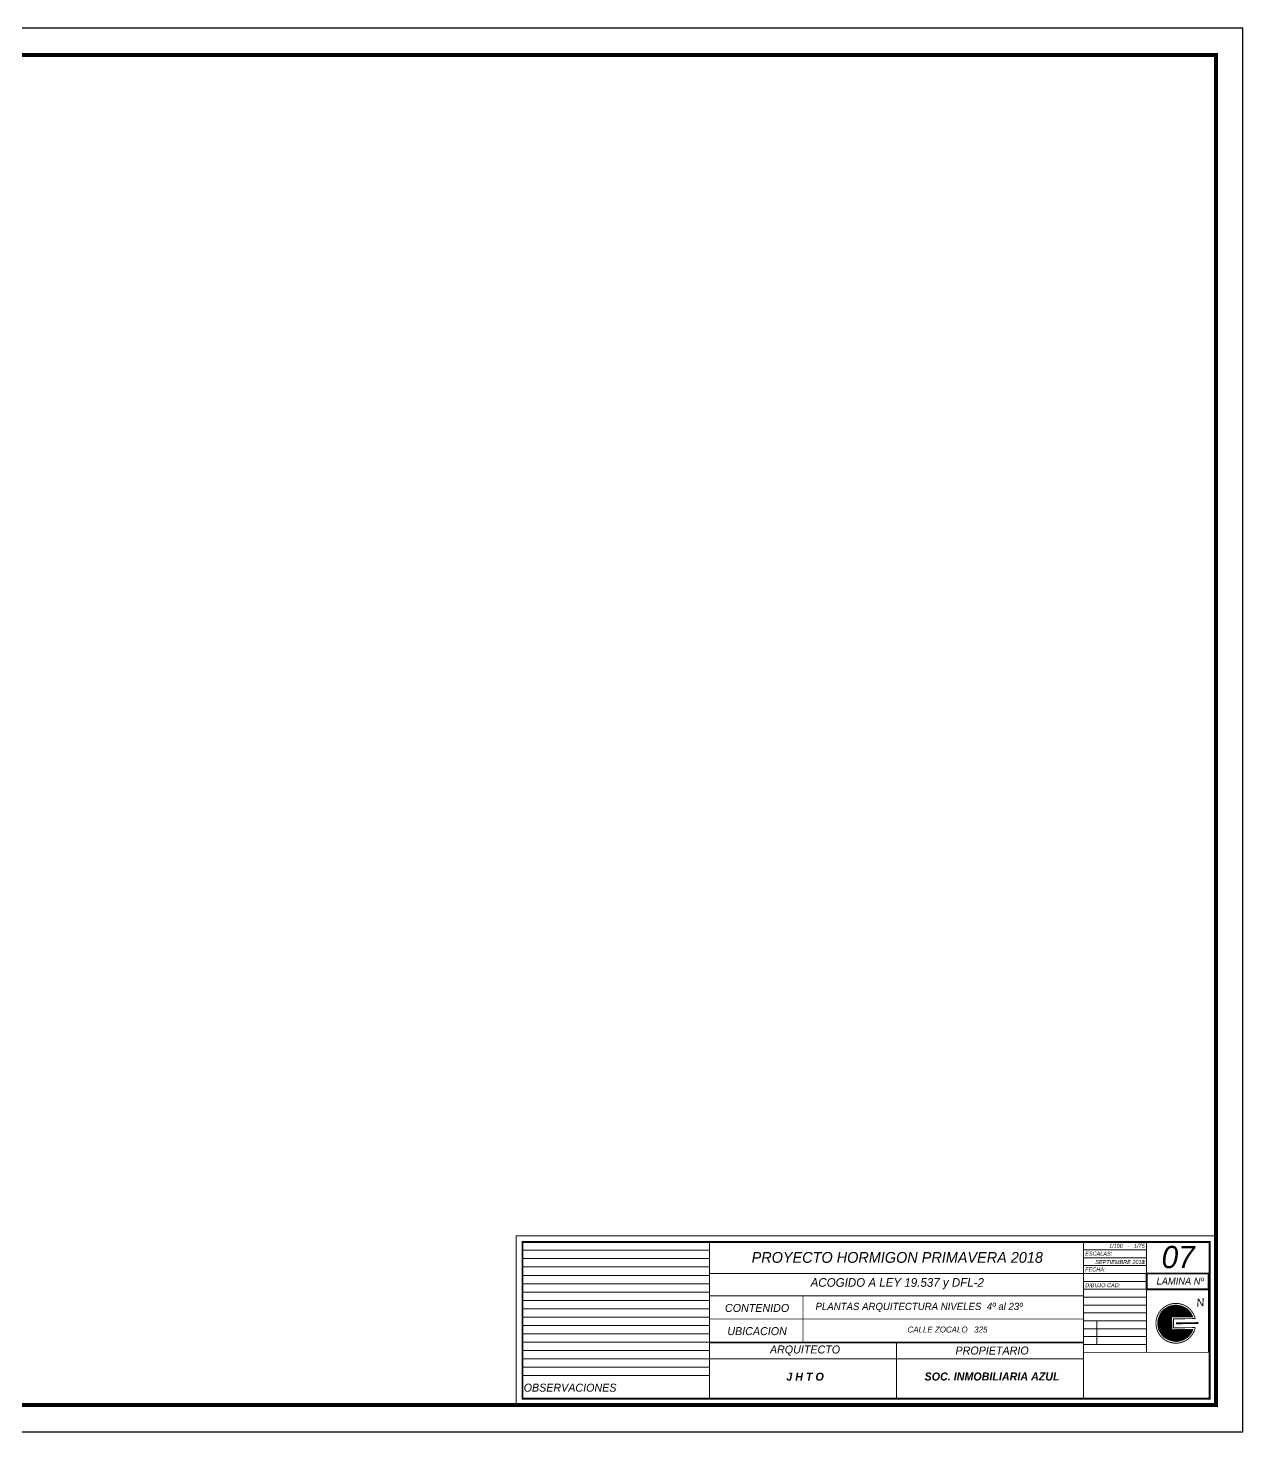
# Model space of a CAD drawing. Header units: millimetres. Extents: x 1217 to 2428, y 234 to 644.
# Drawn here: x 2383.5 to 2428.5, y 512.4 to 564.4 of the extents above; entities that cross this region are included whole.
import ezdxf

# ---------------------------------------------------------------- set-up
doc = ezdxf.new("R2010")
doc.units = ezdxf.units.MM
doc.layers.get('0').update_dxf_attribs({"lineweight": 5})
doc.layers.add('0.1', color=251, linetype='Continuous')
doc.styles.get("Standard").update_dxf_attribs({"font": 'arial.ttf'})

msp = doc.modelspace()

# ---------------------------------------------------------------- hatches: boundary and pattern name
h = msp.add_hatch()
h.set_pattern_fill('ANSI31', color=256, scale=0.003706, angle=702.803715, style=0)
h.set_pattern_definition([(45.600571, (2294.421321, 342.118993), (0.0084065229, -0.00823211136), [])])
h.paths.add_polyline_path([(2426.60075, 516.70593), (2425.82004, 516.69774), (2425.82497, 516.22716), (2426.60568, 516.23534, -5.50396518)])

# ---------------------------------------------------------------- linework, layer by layer
for p, q in [((2408.70012, 519.4772, 0), (2401.77238, 519.4772, 0)), ((2408.70012, 519.168, 0), (2401.77238, 519.168, 0)), ((2408.70012, 517.10348, 0), (2408.70012, 519.4772, 0)), ((2408.70012, 519.4772, 0), (2424.89237, 519.4772, 0)), ((2424.89237, 517.72461, 0), (2424.89237, 519.4772, 0)), ((2424.89237, 519.4772, 0), (2427.22915, 519.4772, 0)), ((2427.22915, 515.38783, 0), (2427.22915, 519.4772, 0)), ((2408.70012, 518.8588, 0), (2401.77238, 518.8588, 0)), ((2408.70012, 518.5496, 0), (2401.77238, 518.5496, 0)), ((2408.70012, 518.81914, 0), (2408.70012, 515.38783, 0)), ((2422.55559, 518.893, 0), (2424.89237, 518.893, 0)), ((2422.55559, 518.6009, 0), (2424.89237, 518.6009, 0)), ((2408.70012, 518.2404, 0), (2401.77238, 518.2404, 0)), ((2408.70012, 517.9312, 0), (2401.77238, 517.9312, 0)), ((2422.55559, 518.30881, 0), (2424.89237, 518.30881, 0)), ((2422.55559, 518.01671, 0), (2424.89237, 518.01671, 0)), ((2424.89237, 518.30881, 0), (2427.22915, 518.30881, 0)), ((2408.70012, 517.622, 0), (2401.77238, 517.622, 0)), ((2422.55559, 517.72461, 0), (2424.89237, 517.72461, 0)), ((2422.55559, 517.43251, 0), (2424.89237, 517.43251, 0)), ((2424.89237, 515.38783, 0), (2424.89237, 517.72461, 0)), ((2424.89237, 517.72461, 0), (2427.22915, 517.72461, 0)), ((2408.70012, 517.3128, 0), (2401.77238, 517.3128, 0)), ((2408.70012, 517.0036, 0), (2401.77238, 517.0036, 0)), ((2408.70012, 517.0036, 0), (2401.77238, 517.0036, 0)), ((2408.70012, 515.38783, 0), (2408.70012, 517.10348, 0)), ((2408.70012, 517.10348, 0), (2408.70012, 513.67218, 0)), ((2422.55559, 517.14042, 0), (2424.89237, 517.14042, 0)), ((2427.22915, 513.67218, 0), (2427.22915, 517.10348, 0)), ((2408.70012, 516.6944, 0), (2401.77238, 516.6944, 0)), ((2408.70012, 516.3852, 0), (2401.77238, 516.3852, 0)), ((2422.55559, 516.84832, 0), (2424.89237, 516.84832, 0)), ((2422.55559, 516.55622, 0), (2424.89237, 516.55622, 0)), ((2423.0467, 515.67993, 0), (2423.0467, 516.55622, 0)), ((2408.70012, 516.076, 0), (2401.77238, 516.076, 0)), ((2422.55559, 516.26413, 0), (2424.89237, 516.26413, 0)), ((2422.55559, 515.97203, 0), (2424.89237, 515.97203, 0)), ((2408.70012, 515.7668, 0), (2401.77238, 515.7668, 0)), ((2408.70012, 515.45761, 0), (2401.77238, 515.45761, 0)), ((2411.68277, 515.7668, 0), (2408.70012, 515.7668, 0)), ((2411.68277, 515.7668, 0), (2422.55559, 515.7668, 0)), ((2422.55559, 515.67993, 0), (2424.89237, 515.67993, 0)), ((2408.70012, 515.14841, 0), (2401.77238, 515.14841, 0)), ((2408.70012, 514.83921, 0), (2401.77238, 514.83921, 0)), ((2422.55559, 515.15113, 0), (2415.62785, 515.15113, 0)), ((2408.70012, 514.53001, 0), (2401.77238, 514.53001, 0)), ((2408.70012, 514.53001, 0), (2401.77238, 514.53001, 0)), ((2408.70012, 513.67218, 0), (2427.22915, 513.67218, 0)), ((2422.55559, 513.67218, 0), (2408.70012, 513.67218, 0))]:
    msp.add_line(p, q)
at = {"elevation": 0}
for points in [[(2401.54076, 513.44057), (2427.46076, 513.44057), (2427.46076, 519.70881), (2401.54076, 519.70881)], [(2422.55559, 518.6009), (2424.89237, 518.6009), (2424.89237, 519.1851), (2422.55559, 519.1851)], [(2422.55559, 518.01671), (2424.89237, 518.01671), (2424.89237, 518.6009), (2422.55559, 518.6009)]]:
    msp.add_lwpolyline(points, close=True, dxfattribs=at)
for points, const_width in [([(2401.77238, 513.67218), (2427.22915, 513.67218), (2427.22915, 519.4772), (2401.77238, 519.4772)], 0.06863), ([(2408.70012, 513.67218), (2401.77238, 513.67218), (2401.77238, 519.4772), (2408.70012, 519.4772)], 0.03431), ([(2401.77238, 514.53001), (2408.70012, 514.53001), (2408.70012, 519.4772), (2401.77238, 519.4772)], 0.03431), ([(2408.70012, 518.30881), (2422.55559, 518.30881), (2422.55559, 519.4772), (2408.70012, 519.4772)], 0.03431), ([(2422.55559, 518.893), (2424.89237, 518.893), (2424.89237, 519.4772), (2422.55559, 519.4772)], 0.03431), ([(2422.55559, 518.30881), (2424.89237, 518.30881), (2424.89237, 518.893), (2422.55559, 518.893)], 0.03431), ([(2424.89237, 517.72461), (2427.1858, 517.72461), (2427.1858, 518.30881), (2424.89237, 518.30881)], 0.06863), ([(2408.70012, 516.62463), (2412.16398, 516.62463), (2412.16398, 517.48246), (2408.70012, 517.48246)], 0.03431), ([(2408.70012, 515.7668), (2412.16398, 515.7668), (2412.16398, 517.48246), (2408.70012, 517.48246)], 0.03431), ([(2422.55559, 516.55622), (2424.89237, 516.55622), (2424.89237, 517.72461), (2422.55559, 517.72461)], 0.03431), ([(2424.89237, 515.38783), (2427.1858, 515.38783), (2427.1858, 517.72461), (2424.89237, 517.72461)], 0.03431), ([(2408.70012, 515.7668), (2412.16398, 515.7668), (2412.16398, 516.62463), (2408.70012, 516.62463)], 0.03431), ([(2422.55559, 515.38783), (2427.22915, 515.38783), (2427.22915, 513.67218), (2422.55559, 513.67218)], 0.03431), ([(2422.55559, 513.67218), (2427.22915, 513.67218), (2427.22915, 515.38783), (2422.55559, 515.38783)], 0.03431), ([(2408.70012, 513.67218), (2422.55559, 513.67218), (2422.55559, 515.15113), (2408.70012, 515.15113)], 0.03431), ([(2401.77238, 513.67218), (2408.70012, 513.67218), (2408.70012, 514.53001), (2401.77238, 514.53001)], 0.03431)]:
    msp.add_lwpolyline(points, close=True, dxfattribs=dict(at, const_width=const_width))
for points, const_width in [([(2424.89237, 517.72461), (2424.89237, 519.4772), (2422.55559, 519.4772), (2422.55559, 517.72461)], 0.03431), ([(2412.16398, 517.48246), (2422.55559, 517.48246)], 0.03431), ([(2412.16398, 516.62463), (2422.55559, 516.62463)], 0.03431), ([(2422.55559, 516.56086), (2422.55559, 515.39247)], 0.03431), ([(2425.97707, 516.46407), (2426.81182, 516.47282)], 0.06863), ([(2422.55559, 515.73533), (2408.70012, 515.73533)], 0.03431), ([(2415.62785, 515.15113), (2415.62785, 515.73533)], 0.03431), ([(2415.62785, 513.67218), (2415.62785, 515.15113)], 0.03431)]:
    msp.add_lwpolyline(points, dxfattribs=dict(at, const_width=const_width))
at = {"const_width": 0.03431, "elevation": 0}
msp.add_lwpolyline([(2426.69376, 516.63827), (2425.88938, 516.62984), (2425.89287, 516.2965), (2426.69725, 516.30493, -8.73557818)], format="xyb", close=True, dxfattribs=at)
at = {"elevation": 0}
msp.add_lwpolyline([(2426.60075, 516.70593), (2425.82004, 516.69774), (2425.82497, 516.22716), (2426.60568, 516.23534, -5.50396518)], format="xyb", close=True, dxfattribs=at)
at = {"layer": '0.1', "ltscale": 3, "elevation": 0}
msp.add_lwpolyline([(2338.46076, 512.44057), (2428.46076, 512.44057), (2428.46076, 564.44057), (2338.46076, 564.44057)], close=True, dxfattribs=at)
at = {"layer": '0.1', "ltscale": 3, "const_width": 0.15, "elevation": 0}
msp.add_lwpolyline([(2339.46076, 513.44057), (2427.46076, 513.44057), (2427.46076, 563.44057), (2339.46076, 563.44057)], close=True, dxfattribs=at)

# ---------------------------------------------------------------- texts
for s, insert, char_height, width, attachment_point in [('{\\fCentury Gothic|b0|i1|c0|p34;PROYECTO HORMIGON PRIMAVERA 2018}', (2415.65754, 518.90192, 0), 0.4, 16.0948265, 5), ('{\\fCentury Gothic|b0|i1|c0|p34;\\C0;ESCALAS:}', (2422.61834, 519.04201, 0), 0.1482323, 3.6150046, 4), ('{\\fCentury Gothic|b0|i1|c0|p34;\\C252;1/100   -   1/75}', (2424.82132, 519.33411, 0), 0.1482323, 1.711074, 6), ('{\\fCentury Gothic|b0|i1|c0|p34;07}', (2426.06214, 518.91277, 0), 0.8235127, 6.7062148, 5), ('{\\fCentury Gothic|b0|i1|c0|p34;\\C0;FECHA:}', (2422.61834, 518.45781, 0), 0.1482323, 3.6150046, 4), ('{\\fCentury Gothic|b0|i1|c0|p34;\\C252;SEPTIEMBRE 2011}', (2424.82132, 518.73102, 0), 0.1482323, 1.7872521, 6), ('{\\fCentury Gothic|b0|i1|c0|p34;\\C252;SEPTIEMBRE 2018}', (2424.82132, 518.73102, 0), 0.1482323, 1.7872521, 6), ('{\\fCentury Gothic|b0|i1|c0|p34;ACOGIDO A LEY 19.537 y DFL-2}', (2415.65754, 517.92834, 0), 0.32, 16.0948265, 5), ('{\\fCentury Gothic|b0|i1|c0|p34;\\C256;DIBUJO CAD:}', (2422.61834, 517.87362, 0), 0.1482323, 3.6150046, 4), ('{\\fCentury Gothic|b0|i1|c0|p34;LAMINA Nº}', (2426.13795, 518.02736, 0), 0.2573477, 2.0956921, 5), ('{\\fCentury Gothic|b0|i1|c0|p34;\\C252;CONTENIDO}', (2410.46475, 517.03039, 0), 0.2964646, 7.2300091, 5), ('{\\fCentury Gothic|b0|i1|c0|p34;\\C252;PLANTAS ARQUITECTURA NIVELES  4º al 23º }', (2420.30439, 517.22308, 0), 0.2668181, 14.8817848, 3), ('{\\fCentury Gothic|b0|i1|c0|p34;\\C252;UBICACION}', (2410.46475, 516.17256, 0), 0.2964646, 7.2300091, 5), ('{\\fCentury Gothic|b0|i1|c0|p34;\\C252;  CALLE ZOCALO   325}', (2418.99764, 516.34339, 0), 0.22, 14.8817848, 3), ('{\\fCentury Gothic|b0|i1|c0|p34;ARQUITECTO}', (2412.24117, 515.45388, 0), 0.2964646, 7.2300091, 5), ('{\\fCentury Gothic|b0|i1|c0|p34;PROPIETARIO}', (2419.16891, 515.45388, 0), 0.2964646, 7.2300091, 5), ('{\\fCentury Gothic|b1|i1|c0|p34;J H T O}', (2412.24117, 514.48402, 0), 0.2964646, 7.2300091, 5), ('{\\fCentury Gothic|b1|i1|c0|p34;SOC. INMOBILIARIA AZUL}', (2419.16891, 514.49188, 0), 0.2964646, 7.2300091, 5), ('{\\fCentury Gothic|b0|i1|c0|p34;\\C252;OBSERVACIONES}', (2403.53701, 514.07794, 0), 0.2964646, 7.2300091, 5)]:
    msp.add_mtext(s, dxfattribs=dict(insert=insert, char_height=char_height, width=width, attachment_point=attachment_point))
at = {"ltscale": 0.004, "insert": (2420.57227, 519.01029, 0), "char_height": 0.0014476, "width": 0.0491809, "attachment_point": 7}
msp.add_mtext('{\\fVerdana|b0|i0|c0|p34;PAVIMEN TO HORMIGON}', dxfattribs=at)
at = {"insert": (2426.88315, 517.23825, 0), "char_height": 0.2964646, "width": 7.2300091, "attachment_point": 5, "rotation": 6.774189}
msp.add_mtext('{\\fCentury Gothic|b0|i1|c0|p34;\\C252;N}', dxfattribs=at)

doc.saveas('drawing.dxf')
